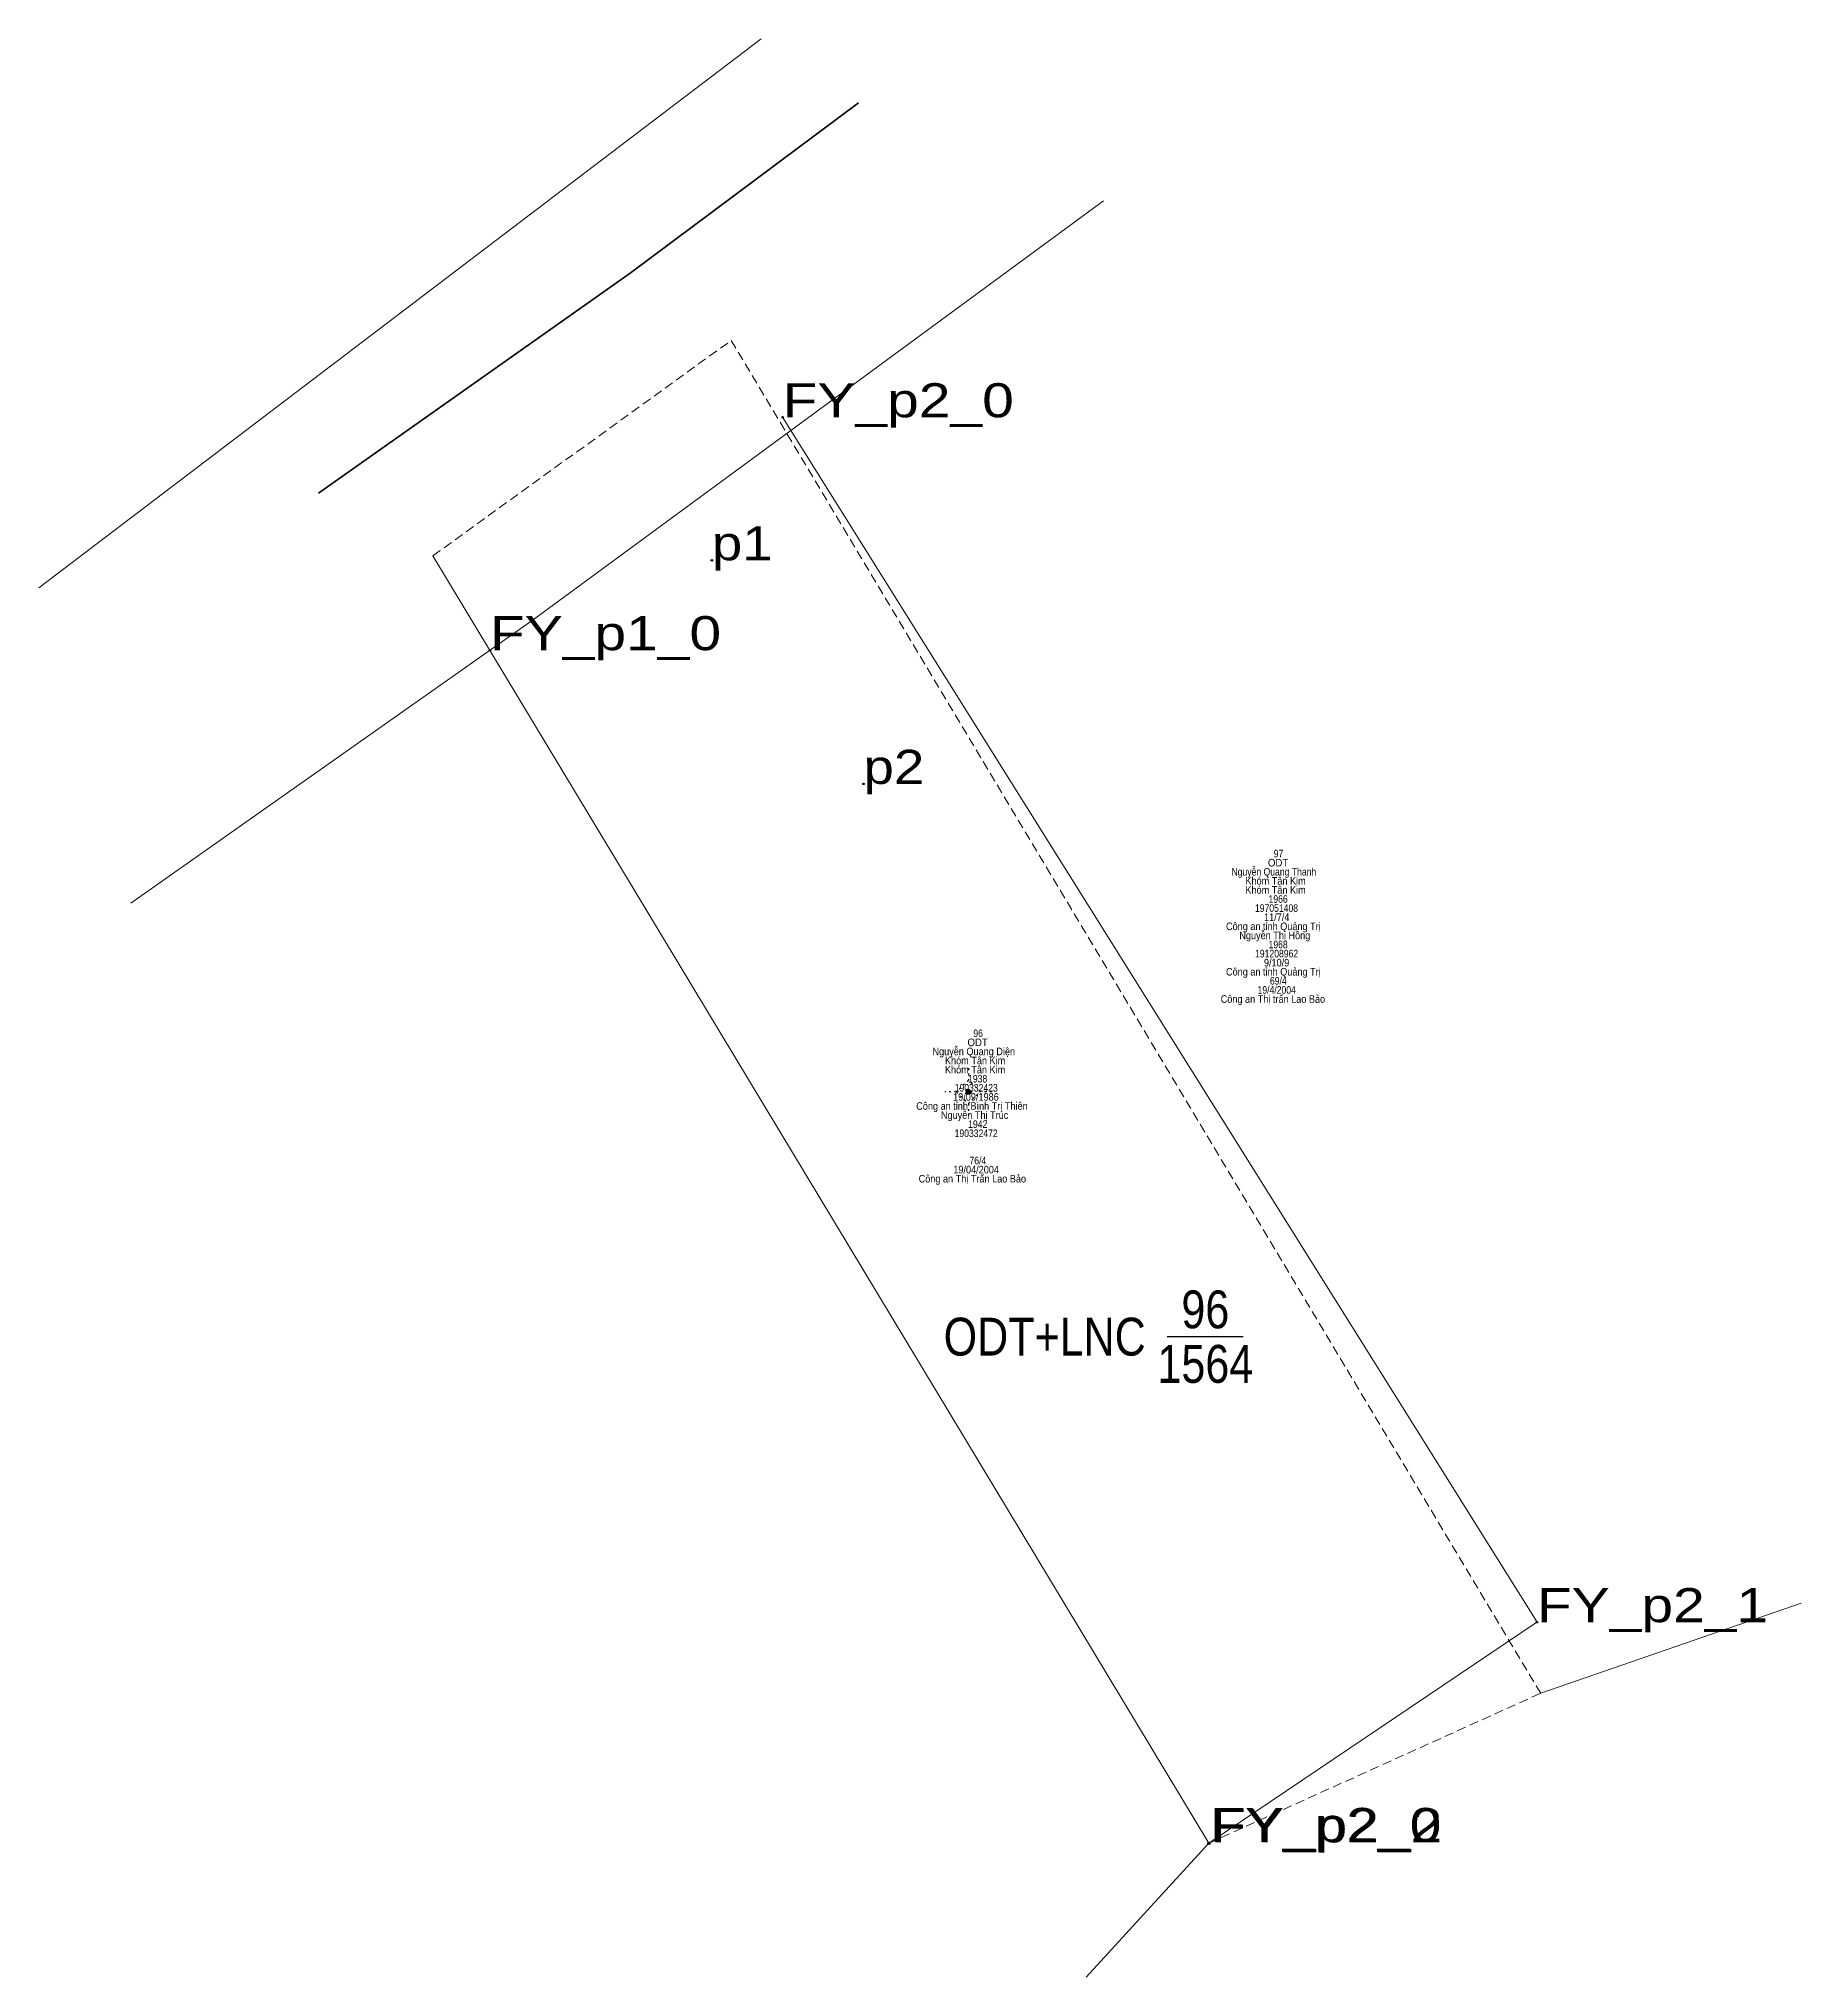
# Model space of a CAD drawing. Header units: metres. Extents: x 536496 to 536589, y 1836575 to 1836677.
import ezdxf
from ezdxf.enums import TextEntityAlignment as Align

# ---------------------------------------------------------------- set-up
doc = ezdxf.new("R2010")
doc.units = ezdxf.units.M
doc.header["$LTSCALE"] = 0.16
doc.header["$PDMODE"] = 32
doc.header["$PDSIZE"] = 0.08
doc.linetypes.add('DOTTED', pattern=[1.5, 0.3, -1.2])
doc.linetypes.add('MEDIUM_DASHED', pattern=[4.5, 3, -1.5])
for name, color, linetype, lineweight in [('10', 7, 'Continuous', 13), ('11', 7, 'DOTTED', 25), ('13', 7, 'Continuous', 25), ('54', 7, 'Continuous', 35), ('8', 7, 'Continuous', 13)]:
    doc.layers.add(name, color=color, linetype=linetype, lineweight=lineweight)
for name, color, linetype in [('12', 7, 'Continuous'), ('15', 7, 'Continuous'), ('63', 7, 'Continuous'), ('7', 7, 'Continuous')]:
    doc.layers.add(name, color=color, linetype=linetype)

msp = doc.modelspace()

# ---------------------------------------------------------------- hatches: boundary and pattern name
at = {"layer": '11'}
msp.add_hatch(color=256, dxfattribs=at).paths.add_polyline_path([(536545.1198, 1836621.84, 1), (536544.8198, 1836621.84, 1)])

# ---------------------------------------------------------------- linework, layer by layer
at = {"layer": '10'}
for p, q in [((536495.87, 1836648.45), (536534.02, 1836677.45)), ((536516.69, 1836650.15), (536557.67, 1836582.16)), ((536575.2, 1836590.08), (536588.96, 1836594.84)), ((536551.2, 1836575.08), (536557.67, 1836582.16))]:
    msp.add_line(p, q, dxfattribs=at)
at = {"layer": '10', "linetype": 'MEDIUM_DASHED'}
msp.add_line((536557.67, 1836582.16), (536575.2, 1836590.08), dxfattribs=at)
at = {"layer": '10'}
msp.add_lwpolyline([(536500.73, 1836631.8), (536521.93, 1836646.73), (536552.1, 1836668.9)], dxfattribs=at)
at = {"layer": '10', "linetype": 'MEDIUM_DASHED'}
msp.add_lwpolyline([(536516.69, 1836650.15), (536532.45, 1836661.52), (536575.2, 1836590.08)], dxfattribs=at)
at = {"layer": '11'}
for p, q in [((536544.97, 1836623.09), (536544.97, 1836622.46)), ((536544.34, 1836621.84), (536543.72, 1836621.84)), ((536544.97, 1836621.22), (536544.97, 1836620.59)), ((536546.22, 1836621.84), (536545.6, 1836621.84))]:
    msp.add_line(p, q, dxfattribs=at)
msp.add_lwpolyline([(536544.97, 1836622.46), (536544.34, 1836621.84), (536544.97, 1836621.22), (536545.6, 1836621.84)], close=True, dxfattribs=at)
msp.add_circle((536544.9698, 1836621.84), 0.15, dxfattribs=at)
at = {"layer": '13'}
msp.add_line((536555.47, 1836608.91), (536559.48, 1836608.91), dxfattribs=at)
at = {"layer": '54'}
for p, q in [((536527.1, 1836665.07), (536539.16, 1836674.06)), ((536510.64, 1836653.46), (536527.1, 1836665.07))]:
    msp.add_line(p, q, dxfattribs=at)
at = {"layer": '7'}
for p in [(536535.16, 1836657.46), (536531.42, 1836649.91), (536519.7, 1836645.16), (536539.43, 1836638.1), (536575, 1836593.83), (536557.65, 1836582.15), (536557.69, 1836582.13)]:
    msp.add_point(p, dxfattribs=at)
at = {"layer": '8'}
for p, q in [((536535.16, 1836657.46), (536575.01, 1836593.83)), ((536575, 1836593.83), (536557.67, 1836582.16))]:
    msp.add_line(p, q, dxfattribs=at)

# ---------------------------------------------------------------- texts
at = {"layer": '12'}
for s, width, p in [('FY_p2_0', 1.25, (536535.16, 1836657.46)), ('p1', 1.2, (536531.42, 1836649.91)), ('FY_p1_0', 1.25, (536519.7, 1836645.16)), ('p2', 1.2, (536539.43, 1836638.1)), ('FY_p2_1', 1.25, (536575, 1836593.83)), ('FY_p2_0', 1.25, (536557.74, 1836582.22)), ('FY_p2_2', 1.25, (536557.79, 1836582.2))]:
    msp.add_text(s, height=1.8, dxfattribs=dict(at, width=width)).set_placement(p)
at = {"layer": '13', "width": 0.85}
for s, p in [('96', (536557.485, 1836609.35)), ('1564', (536557.485, 1836606.47))]:
    msp.add_text(s, height=2, dxfattribs=at).set_placement(p, align=Align.CENTER)
msp.add_text('ODT+LNC ', height=2, dxfattribs=at).set_placement((536554.97, 1836607.91), align=Align.RIGHT)
at = {"layer": '15'}
for s, width, p in [('97', 0.85, (536561.35, 1836634.22)), ('Nguyễn Quang Thanh', 0.85, (536561.105, 1836633.26)), ('ODT', 0.95, (536561.33, 1836633.74)), ('Khóm Tân Kim', 0.9, (536561.195, 1836632.78)), ('Khóm Tân Kim', 0.9, (536561.195, 1836632.3)), ('197051408', 0.85, (536561.245, 1836631.34)), ('1966', 0.85, (536561.33, 1836631.82)), ('Công an tỉnh Quảng Trị', 0.9, (536561.08, 1836630.38)), ('11/7/4', 0.9, (536561.255, 1836630.86)), ('Nguyễn Thị Hồng', 0.9, (536561.155, 1836629.9)), ('1968', 0.85, (536561.33, 1836629.42)), ('Công an tỉnh Quảng Trị', 0.9, (536561.08, 1836627.98)), ('191208962', 0.85, (536561.25, 1836628.94)), ('9/10/9', 0.9, (536561.25, 1836628.46)), ('19/4/2004', 0.85, (536561.255, 1836627.02)), ('69/4', 0.85, (536561.34, 1836627.5)), ('Công an Thị trấn Lao Bảo', 0.9, (536561.055, 1836626.54)), ('Nguyễn Quang Diện', 0.9, (536545.255, 1836623.77)), ('ODT', 0.95, (536545.46, 1836624.25)), ('96', 0.85, (536545.485, 1836624.73)), ('Khóm Tân Kim', 0.9, (536545.325, 1836623.29)), ('Khóm Tân Kim', 0.9, (536545.325, 1836622.81)), ('190332423', 0.85, (536545.385, 1836621.85)), ('1938', 0.85, (536545.46, 1836622.33)), ('Công an tỉnh Bình Trị Thiên', 0.9, (536545.16, 1836620.89)), ('19/09/1986', 0.9, (536545.37, 1836621.37)), ('Nguyễn Thị Trúc', 0.9, (536545.3, 1836620.41)), ('1942', 0.85, (536545.465, 1836619.93)), ('190332472', 0.85, (536545.38, 1836619.45)), ('76/4', 0.85, (536545.47, 1836618.01)), ('Công an Thị Trấn Lao Bảo', 0.9, (536545.18, 1836617.05)), ('19/04/2004', 0.9, (536545.38, 1836617.53))]:
    msp.add_text(s, height=0.4, dxfattribs=dict(at, width=width)).set_placement(p, align=Align.CENTER)
at = {"layer": '63'}
for p in [(536527.1049, 1836665.07), (536527.1049, 1836665.07), (536527.1049, 1836665.07), (536527.1049, 1836665.07), (536527.1049, 1836665.07), (536527.1049, 1836665.07), (536527.1049, 1836665.07), (536527.1049, 1836665.07), (536532.4549, 1836661.52), (536532.4549, 1836661.52), (536532.4549, 1836661.52), (536516.6949, 1836650.15), (536516.6949, 1836650.15), (536516.6949, 1836650.15)]:
    msp.add_text('D', height=0.01, dxfattribs=at).set_placement(p, align=Align.CENTER)

doc.saveas('drawing.dxf')
